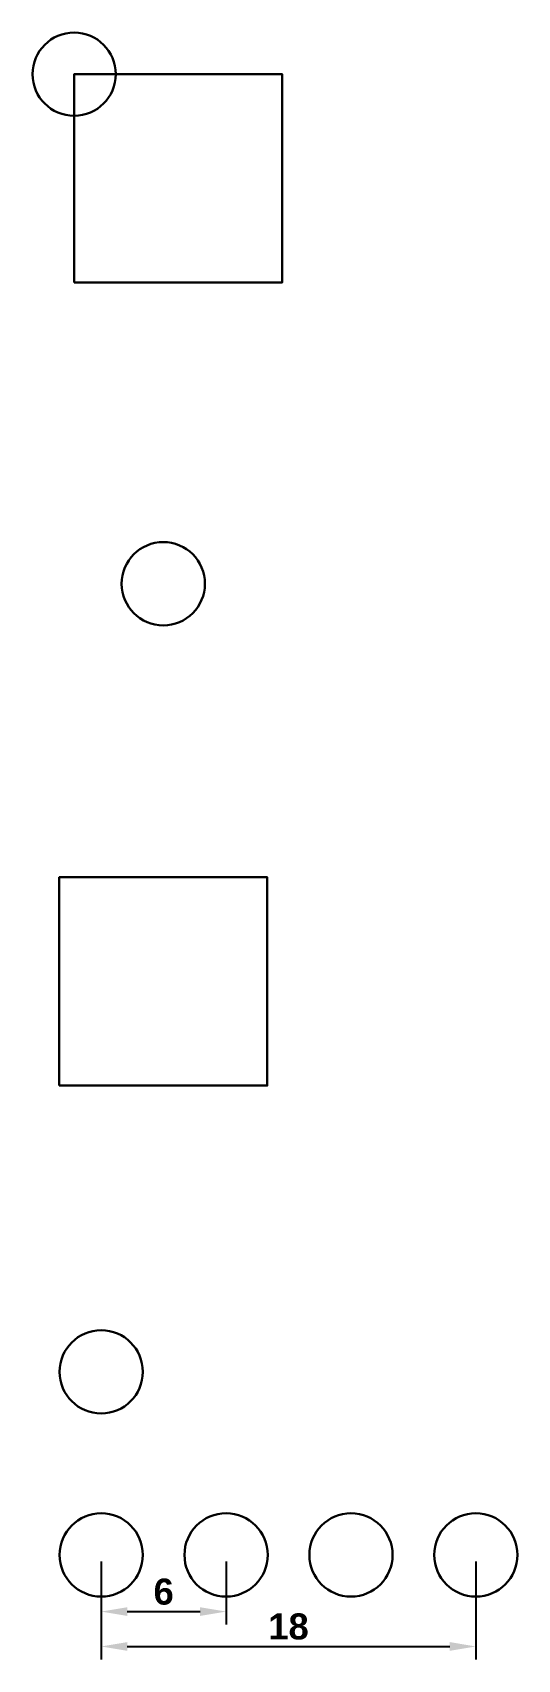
# Model space of a CAD drawing. Header units: millimetres. Extents: x 2136.4 to 2159.7, y 1146.3 to 1224.4.
import ezdxf

# ---------------------------------------------------------------- set-up
doc = ezdxf.new("R2010")
doc.units = ezdxf.units.MM
doc.layers.add('Contorno', color=7, linetype='Continuous', lineweight=30)
doc.layers.add('cotas', color=255, linetype='Continuous', lineweight=5)
doc.styles.get("Standard").update_dxf_attribs({"font": ''})
doc.styles.get('Standard').set_extended_font_data('Arial', bold=True)
doc.dimstyles.new('ISO-25', dxfattribs={"dimscale": 0.5, "dimtxt": 2.5, "dimasz": 2.5, "dimexe": 1.25, "dimexo": 0.625, "dimtad": 1, "dimtxsty": 'Standard', "dimcen": 2.5, "dimclrt": 7, "dimadec": 0, "dimazin": 0, "dimtfac": 1, "dimtmove": 0, "dimatfit": 3, "dimfxl": 1, "dimarcsym": 0})

# ---------------------------------------------------------------- blocks, each defined once
blk = doc.blocks.new('*D1')
at = {"layer": 'cotas', "color": 0, "lineweight": -2, "transparency": 16777216}
for p, q in [((2139.738, 1150.991), (2139.738, 1146.284)), ((2157.738, 1150.991), (2157.738, 1146.284)), ((2140.988, 1146.909), (2156.488, 1146.909))]:
    blk.add_line(p, q, dxfattribs=at)
at = {"layer": 'cotas', "color": 0, "transparency": 16777216}
for points in [[(2140.988, 1147.118), (2140.988, 1146.701), (2139.738, 1146.909)], [(2156.488, 1147.118), (2156.488, 1146.701), (2157.738, 1146.909)]]:
    blk.add_solid(points, dxfattribs=at)
at = {"layer": 'Defpoints', "color": 0, "transparency": 16777216}
for p in [(2139.738, 1151.304), (2157.738, 1151.304), (2157.738, 1146.909)]:
    blk.add_point(p, dxfattribs=at)
at = {"layer": 'cotas', "color": 7, "transparency": 16777216, "insert": (2148.738, 1147.861), "char_height": 1.25, "attachment_point": 5}
blk.add_mtext('18', dxfattribs=at)
blk = doc.blocks.new('*D2')
at = {"layer": 'cotas', "color": 0, "lineweight": -2, "transparency": 16777216}
for p, q in [((2139.738, 1150.991), (2139.738, 1147.959)), ((2145.738, 1150.991), (2145.738, 1147.959)), ((2140.988, 1148.584), (2144.488, 1148.584))]:
    blk.add_line(p, q, dxfattribs=at)
at = {"layer": 'cotas', "color": 0, "transparency": 16777216}
for points in [[(2140.988, 1148.793), (2140.988, 1148.376), (2139.738, 1148.584)], [(2144.488, 1148.793), (2144.488, 1148.376), (2145.738, 1148.584)]]:
    blk.add_solid(points, dxfattribs=at)
at = {"layer": 'Defpoints', "color": 0, "transparency": 16777216}
for p in [(2139.738, 1151.304), (2145.738, 1151.304), (2145.738, 1148.584)]:
    blk.add_point(p, dxfattribs=at)
at = {"layer": 'cotas', "color": 7, "transparency": 16777216, "insert": (2142.738, 1149.535), "char_height": 1.25, "attachment_point": 5}
blk.add_mtext('6', dxfattribs=at)

msp = doc.modelspace()

# ---------------------------------------------------------------- linework, layer by layer
at = {"layer": 'Contorno'}
for points in [[(2138.438, 1212.416), (2148.438, 1212.416), (2148.438, 1222.416), (2138.438, 1222.416)], [(2137.719, 1173.847), (2147.719, 1173.847), (2147.719, 1183.847), (2137.719, 1183.847)]]:
    msp.add_lwpolyline(points, close=True, dxfattribs=at)
for centre in [(2138.438, 1222.416), (2142.72, 1197.945), (2139.738, 1160.097), (2139.738, 1151.304), (2145.738, 1151.304), (2151.738, 1151.304), (2157.738, 1151.304)]:
    msp.add_circle(centre, 2, dxfattribs=at)

# ---------------------------------------------------------------- dimensions: what is measured, and where the dimension line sits
at = {"layer": 'cotas'}
for base, p2, picture, middle in [((2157.738, 1146.909), (2157.738, 1151.304), '*D1', (2148.738, 1147.861)), ((2145.738, 1148.584), (2145.738, 1151.304), '*D2', (2142.738, 1149.535))]:
    dim = msp.add_linear_dim(base=base, p1=(2139.738, 1151.304), p2=p2, dimstyle='ISO-25', dxfattribs=at)
    dim.commit()
    dim.dimension.update_dxf_attribs({"geometry": picture, "text_midpoint": middle})

doc.saveas('drawing.dxf')
